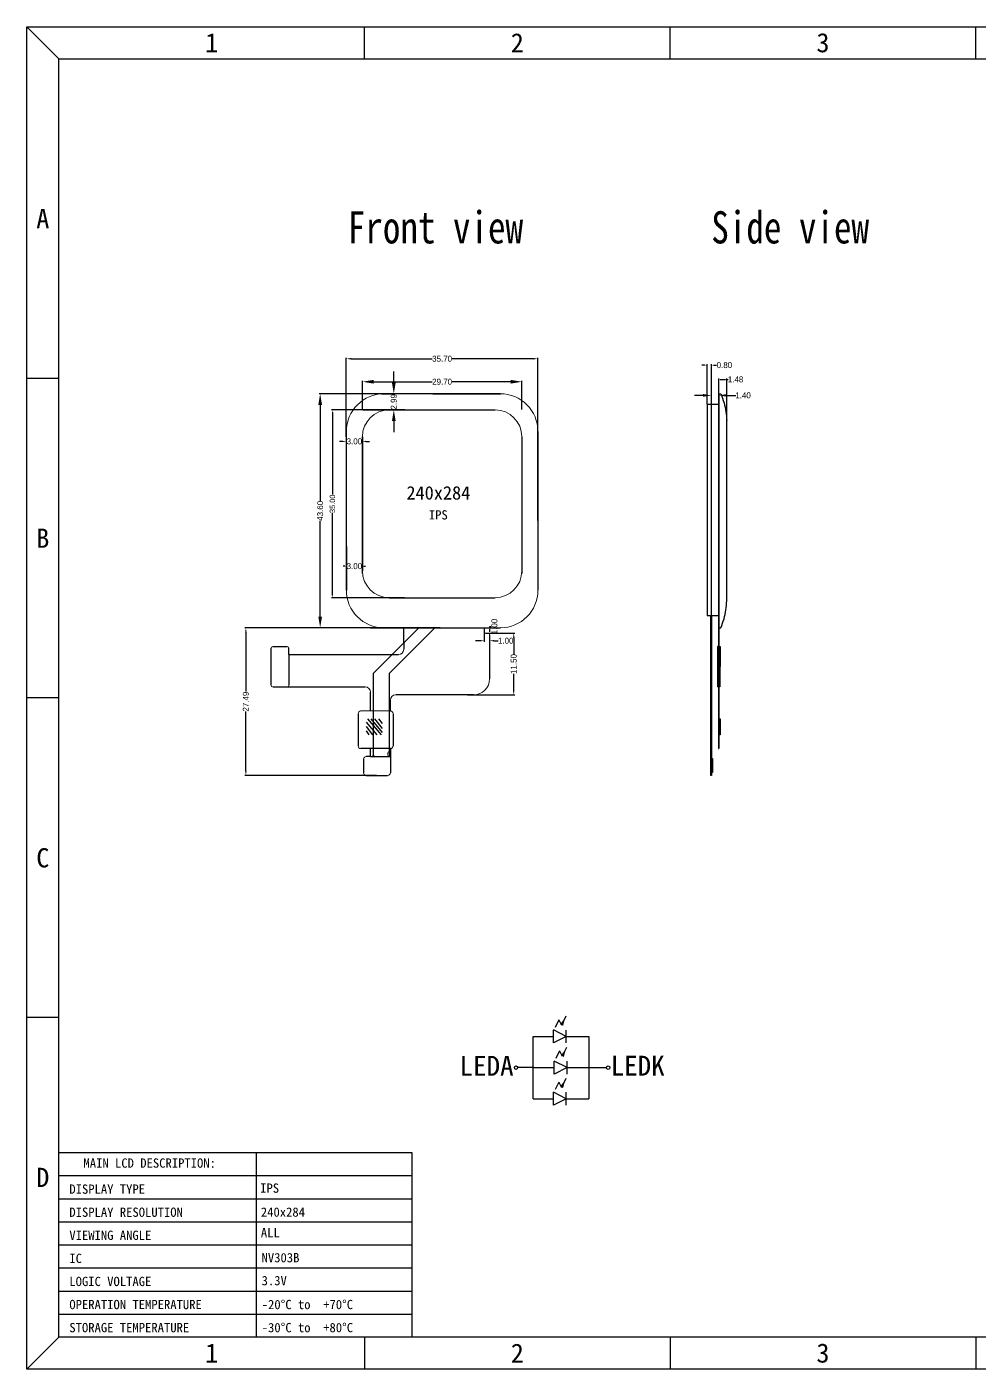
# Model space of a CAD drawing. Header units: millimetres. Extents: x -4039 to -3686, y -270 to -20.
# Drawn here: x -4039.4 to -3861.9, y -270.1 to -20.1 of the extents above; entities that cross this region are included whole.
import ezdxf
from ezdxf.enums import TextEntityAlignment as Align

# ---------------------------------------------------------------- set-up
doc = ezdxf.new("R2010")
doc.units = ezdxf.units.MM
for name, color, linetype in [('dim', 3, 'Continuous'), ('OBJ-FRAME', 4, 'Continuous'), ('文本框', 7, 'Continuous')]:
    doc.layers.add(name, color=color, linetype=linetype)
doc.layers.add('PUB_DIM尺寸', color=3, linetype='Continuous', lineweight=20, true_color=0x00ff00)
doc.styles.add('Arial', font='')
doc.styles.add('hztxt_txtstyle_1.11_0_0', font='', dxfattribs={"height": 1.111006, "bigfont": 'hztxt.shx'})
doc.styles.add('OdaTtfStyle1778831522', font='', dxfattribs={"height": 1.111006, "bigfont": 'hztxt.shx'})
doc.styles.add('OdaTtfStyle1778831532', font='', dxfattribs={"height": 1.111006, "bigfont": 'hztxt.shx'})
doc.styles.add('OdaTtfStyle1778831537', font='', dxfattribs={"height": 1.111006, "bigfont": 'hztxt.shx'})
doc.styles.add('OdaTtfStyle1778837184', font='', dxfattribs={"height": 1.111006, "bigfont": 'hztxt.shx'})
doc.styles.add('OdaTtfStyle1778837894', font='', dxfattribs={"height": 1.111006, "bigfont": 'hztxt.shx'})
doc.styles.add('OdaTtfStyle1778837899', font='', dxfattribs={"height": 1.111006, "bigfont": 'hztxt.shx'})
doc.styles.add('OdaTtfStyle1779067666', font='', dxfattribs={"height": 1.111006, "bigfont": 'hztxt.shx'})
doc.styles.add('OdaTtfStyle1779068094', font='', dxfattribs={"height": 1.111006, "bigfont": 'hztxt.shx'})
doc.styles.add('OdaTtfStyle1779068101', font='', dxfattribs={"height": 1.111006, "bigfont": 'hztxt.shx'})
doc.styles.add('OdaTtfStyle1779068106', font='', dxfattribs={"height": 1.111006, "bigfont": 'hztxt.shx'})
doc.styles.add('OdaTtfStyle1779069318', font='', dxfattribs={"height": 1.111006, "bigfont": 'hztxt.shx'})
doc.styles.add('OdaTtfStyle1779075241', font='', dxfattribs={"height": 1.111006, "bigfont": 'hztxt.shx'})
doc.styles.add('OdaTtfStyle1779095333', font='', dxfattribs={"height": 1, "bigfont": 'hztxt.shx'})
doc.styles.add('仿宋', font='', dxfattribs={"height": 2.5})
doc.styles.add('宋体', font='simsun.ttc')
doc.styles.add('宋体_txtstyle_100.00_0_0100', font='SIMSUN.TTC', dxfattribs={"height": 100})
doc.styles.add('文字-北泰', font='', dxfattribs={"width": 0.8})
doc.styles.get('Arial').set_extended_font_data('SimSun')
doc.styles.get('hztxt_txtstyle_1.11_0_0').set_extended_font_data('hztxt')
doc.styles.get('OdaTtfStyle1778831522').set_extended_font_data('hztxt')
doc.styles.get('OdaTtfStyle1778831532').set_extended_font_data('hztxt')
doc.styles.get('OdaTtfStyle1778831537').set_extended_font_data('hztxt')
doc.styles.get('OdaTtfStyle1778837184').set_extended_font_data('hztxt')
doc.styles.get('OdaTtfStyle1778837894').set_extended_font_data('hztxt')
doc.styles.get('OdaTtfStyle1778837899').set_extended_font_data('hztxt')
doc.styles.get('OdaTtfStyle1779067666').set_extended_font_data('hztxt')
doc.styles.get('OdaTtfStyle1779068094').set_extended_font_data('hztxt')
doc.styles.get('OdaTtfStyle1779068101').set_extended_font_data('hztxt')
doc.styles.get('OdaTtfStyle1779068106').set_extended_font_data('hztxt')
doc.styles.get('OdaTtfStyle1779069318').set_extended_font_data('hztxt')
doc.styles.get('OdaTtfStyle1779075241').set_extended_font_data('hztxt')
doc.styles.get('OdaTtfStyle1779095333').set_extended_font_data('hztxt')
doc.styles.get('仿宋').set_extended_font_data('FangSong_GB2312')
doc.styles.get('文字-北泰').set_extended_font_data('SimSun')
doc.dimstyles.new('standard(1778831522)', dxfattribs={"dimtxt": 0.18, "dimasz": 2.083137, "dimexe": 0.18, "dimexo": 0.0625, "dimgap": 0.09, "dimtad": 0, "dimtih": 1, "dimtoh": 1, "dimdec": 4, "dimzin": 0, "dimdsep": 46, "dimtxsty": 'OdaTtfStyle1778831522', "dimsah": 1, "dimcen": 0.09, "dimadec": 0, "dimazin": 0, "dimtfac": 1, "dimtdec": 4, "dimtofl": 0, "dimtmove": 0, "dimatfit": 3, "dimfxl": 1, "dimtolj": 1, "dimtzin": 0, "dimarcsym": 0})
doc.dimstyles.new('standard(1778831537)', dxfattribs={"dimtxt": 0.18, "dimasz": 0.642944, "dimexe": 0.18, "dimexo": 0.0625, "dimgap": 0.09, "dimtad": 0, "dimtih": 1, "dimtoh": 1, "dimdec": 4, "dimzin": 0, "dimdsep": 46, "dimtxsty": 'OdaTtfStyle1778831537', "dimsah": 1, "dimcen": 0.09, "dimadec": 0, "dimazin": 0, "dimtfac": 1, "dimtdec": 4, "dimtofl": 0, "dimtmove": 0, "dimatfit": 3, "dimfxl": 1, "dimtolj": 1, "dimtzin": 0, "dimarcsym": 0})
doc.dimstyles.new('standard(1778837184)', dxfattribs={"dimtxt": 0.18, "dimasz": 0.243098, "dimexe": 0.18, "dimexo": 0.0625, "dimgap": 0.09, "dimtad": 0, "dimtih": 1, "dimtoh": 1, "dimdec": 4, "dimzin": 0, "dimdsep": 46, "dimtxsty": 'OdaTtfStyle1778837184', "dimsah": 1, "dimcen": 0.09, "dimadec": 0, "dimazin": 0, "dimtfac": 1, "dimtdec": 4, "dimtofl": 0, "dimtmove": 0, "dimatfit": 3, "dimfxl": 1, "dimtolj": 1, "dimtzin": 0, "dimarcsym": 0})
doc.dimstyles.new('standard(1778837894)', dxfattribs={"dimtxt": 0.18, "dimasz": 1.563909, "dimexe": 0.18, "dimexo": 0.0625, "dimgap": 0.09, "dimtad": 0, "dimtih": 1, "dimtoh": 1, "dimdec": 4, "dimzin": 0, "dimdsep": 46, "dimtxsty": 'OdaTtfStyle1778837894', "dimsah": 1, "dimcen": 0.09, "dimadec": 0, "dimazin": 0, "dimtfac": 1, "dimtdec": 4, "dimtofl": 0, "dimtmove": 0, "dimatfit": 3, "dimfxl": 1, "dimtolj": 1, "dimtzin": 0, "dimarcsym": 0})
doc.dimstyles.new('standard(1778837899)', dxfattribs={"dimtxt": 0.18, "dimasz": 0.482688, "dimexe": 0.18, "dimexo": 0.0625, "dimgap": 0.09, "dimtad": 0, "dimtih": 1, "dimtoh": 1, "dimdec": 4, "dimzin": 0, "dimdsep": 46, "dimtxsty": 'OdaTtfStyle1778837899', "dimsah": 1, "dimcen": 0.09, "dimadec": 0, "dimazin": 0, "dimtfac": 1, "dimtdec": 4, "dimtofl": 0, "dimtmove": 0, "dimatfit": 3, "dimfxl": 1, "dimtolj": 1, "dimtzin": 0, "dimarcsym": 0})
doc.dimstyles.new('standard(1779067666)', dxfattribs={"dimtxt": 0.18, "dimasz": 0.926632, "dimexe": 0.18, "dimexo": 0.0625, "dimgap": 0.09, "dimtad": 0, "dimtih": 1, "dimtoh": 1, "dimdec": 4, "dimzin": 0, "dimdsep": 46, "dimtxsty": 'OdaTtfStyle1779067666', "dimsah": 1, "dimcen": 0.09, "dimadec": 0, "dimazin": 0, "dimtfac": 1, "dimtdec": 4, "dimtofl": 0, "dimtmove": 0, "dimatfit": 3, "dimfxl": 1, "dimtolj": 1, "dimtzin": 0, "dimarcsym": 0})
doc.dimstyles.new('standard(1779068094)', dxfattribs={"dimtxt": 0.18, "dimasz": 0.811425, "dimexe": 0.18, "dimexo": 0.0625, "dimgap": 0.09, "dimtad": 0, "dimtih": 1, "dimtoh": 1, "dimdec": 4, "dimzin": 0, "dimdsep": 46, "dimtxsty": 'OdaTtfStyle1779068094', "dimsah": 1, "dimcen": 0.09, "dimadec": 0, "dimazin": 0, "dimtfac": 1, "dimtdec": 4, "dimtofl": 0, "dimtmove": 0, "dimatfit": 3, "dimfxl": 1, "dimtolj": 1, "dimtzin": 0, "dimarcsym": 0})
doc.dimstyles.new('standard(1779068101)', dxfattribs={"dimtxt": 0.18, "dimasz": 0.811425, "dimexe": 0.18, "dimexo": 0.0625, "dimgap": 0.09, "dimtad": 0, "dimtih": 1, "dimtoh": 1, "dimdec": 4, "dimzin": 0, "dimdsep": 46, "dimtxsty": 'OdaTtfStyle1779068101', "dimsah": 1, "dimcen": 0.09, "dimadec": 0, "dimazin": 0, "dimtfac": 1, "dimtdec": 4, "dimtofl": 0, "dimtmove": 0, "dimatfit": 3, "dimfxl": 1, "dimtolj": 1, "dimtzin": 0, "dimarcsym": 0})
doc.dimstyles.new('standard(1779068106)', dxfattribs={"dimtxt": 0.18, "dimasz": 0.25044, "dimexe": 0.18, "dimexo": 0.0625, "dimgap": 0.09, "dimtad": 0, "dimtih": 1, "dimtoh": 1, "dimdec": 4, "dimzin": 0, "dimdsep": 46, "dimtxsty": 'OdaTtfStyle1779068106', "dimsah": 1, "dimcen": 0.09, "dimadec": 0, "dimazin": 0, "dimtfac": 1, "dimtdec": 4, "dimtofl": 0, "dimtmove": 0, "dimatfit": 3, "dimfxl": 1, "dimtolj": 1, "dimtzin": 0, "dimarcsym": 0})
doc.dimstyles.new('standard(1779069318)', dxfattribs={"dimtxt": 0.18, "dimasz": 0.288199, "dimexe": 0.18, "dimexo": 0.0625, "dimgap": 0.09, "dimtad": 0, "dimtih": 1, "dimtoh": 1, "dimdec": 4, "dimzin": 0, "dimdsep": 46, "dimtxsty": 'OdaTtfStyle1779069318', "dimsah": 1, "dimcen": 0.09, "dimadec": 0, "dimazin": 0, "dimtfac": 1, "dimtdec": 4, "dimtofl": 0, "dimtmove": 0, "dimatfit": 3, "dimfxl": 1, "dimtolj": 1, "dimtzin": 0, "dimarcsym": 0})
doc.dimstyles.new('standard(1779075241)', dxfattribs={"dimtxt": 0.18, "dimasz": 0.835157, "dimexe": 0.18, "dimexo": 0.0625, "dimgap": 0.09, "dimtad": 0, "dimtih": 1, "dimtoh": 1, "dimdec": 4, "dimzin": 0, "dimdsep": 46, "dimtxsty": 'OdaTtfStyle1779075241', "dimsah": 1, "dimcen": 0.09, "dimadec": 0, "dimazin": 0, "dimtfac": 1, "dimtdec": 4, "dimtofl": 0, "dimtmove": 0, "dimatfit": 3, "dimfxl": 1, "dimtolj": 1, "dimtzin": 0, "dimarcsym": 0})
doc.dimstyles.new('standard(1779095333)', dxfattribs={"dimtxt": 0.18, "dimasz": 0.503545, "dimexe": 0.18, "dimexo": 0.0625, "dimgap": 0.09, "dimtad": 0, "dimtih": 1, "dimtoh": 1, "dimdec": 4, "dimzin": 0, "dimdsep": 46, "dimtxsty": 'OdaTtfStyle1779095333', "dimsah": 1, "dimcen": 0.09, "dimadec": 0, "dimazin": 0, "dimtfac": 1, "dimtdec": 4, "dimtofl": 0, "dimtmove": 0, "dimatfit": 3, "dimfxl": 1, "dimtolj": 1, "dimtzin": 0, "dimarcsym": 0})

# ---------------------------------------------------------------- blocks, each defined once
blk = doc.blocks.new('*D49')
at = {"layer": 'Defpoints', "color": 0}
for p in [(-3947.12, -86.19), (-3976.82, -91.43), (-3947.12, -91.43)]:
    blk.add_point(p, dxfattribs=at)
at = {"layer": 'PUB_DIM尺寸', "color": 0, "linetype": 'Continuous', "lineweight": -2}
for p, q in [((-3976.82, -91.36), (-3976.82, -86.01)), ((-3974.73, -86.19), (-3963.85, -86.19)), ((-3949.2, -86.19), (-3960.08, -86.19)), ((-3947.12, -91.36), (-3947.12, -86.01))]:
    blk.add_line(p, q, dxfattribs=at)
at = {"layer": 'PUB_DIM尺寸', "color": 0}
for points in [[(-3974.73, -85.85), (-3974.73, -86.54), (-3976.82, -86.19)], [(-3949.2, -86.54), (-3949.2, -85.85), (-3947.12, -86.19)]]:
    blk.add_solid(points, dxfattribs=at)
at = {"layer": 'PUB_DIM尺寸', "color": 0, "insert": (-3961.97, -86.19), "char_height": 1.111, "attachment_point": 5, "style": 'OdaTtfStyle1778831522'}
blk.add_mtext('\\A1;29.70', dxfattribs=at)
blk = doc.blocks.new('*D52')
at = {"layer": 'Defpoints', "color": 0}
for p in [(-3979.82, -96.44), (-3976.82, -96.44), (-3976.82, -97.3)]:
    blk.add_point(p, dxfattribs=at)
at = {"layer": 'PUB_DIM尺寸', "color": 0, "linetype": 'Continuous', "lineweight": -2}
for p, q in [((-3980.46, -97.3), (-3981.1, -97.3)), ((-3979.82, -96.51), (-3979.82, -97.48)), ((-3976.82, -96.51), (-3976.82, -97.48)), ((-3976.17, -97.3), (-3975.53, -97.3))]:
    blk.add_line(p, q, dxfattribs=at)
at = {"layer": 'PUB_DIM尺寸', "color": 0}
for points in [[(-3980.46, -97.41), (-3980.46, -97.19), (-3979.82, -97.3)], [(-3976.17, -97.19), (-3976.17, -97.41), (-3976.82, -97.3)]]:
    blk.add_solid(points, dxfattribs=at)
at = {"layer": 'PUB_DIM尺寸', "color": 0, "insert": (-3978.32, -97.3), "char_height": 1.111, "attachment_point": 5, "style": 'OdaTtfStyle1778831537'}
blk.add_mtext('\\A1;3.00', dxfattribs=at)
blk = doc.blocks.new('*D53')
at = {"layer": 'Defpoints', "color": 0}
for p in [(-3908.91, -85.76), (-3910.39, -89.43), (-3908.91, -99.42)]:
    blk.add_point(p, dxfattribs=at)
at = {"layer": 'PUB_DIM尺寸', "color": 0, "linetype": 'Continuous', "lineweight": -2}
for p, q in [((-3910.39, -89.37), (-3910.39, -85.58)), ((-3910.14, -85.76), (-3909.15, -85.76)), ((-3908.91, -99.35), (-3908.91, -85.58)), ((-3908.91, -85.76), (-3908.66, -85.76))]:
    blk.add_line(p, q, dxfattribs=at)
at = {"layer": 'PUB_DIM尺寸', "color": 0}
for points in [[(-3910.14, -85.72), (-3910.14, -85.8), (-3910.39, -85.76)], [(-3909.15, -85.8), (-3909.15, -85.72), (-3908.91, -85.76)]]:
    blk.add_solid(points, dxfattribs=at)
at = {"layer": 'PUB_DIM尺寸', "color": 0, "insert": (-3907.29, -85.76), "char_height": 1.111, "attachment_point": 5, "style": 'OdaTtfStyle1778837184'}
blk.add_mtext('\\A1;1.48', dxfattribs=at)
blk = doc.blocks.new('*D61')
at = {"layer": 'Defpoints', "color": 0}
for p in [(-3910.39, -88.73), (-3911.79, -90.43), (-3910.39, -90.43)]:
    blk.add_point(p, dxfattribs=at)
at = {"layer": 'PUB_DIM尺寸', "color": 0, "linetype": 'Continuous', "lineweight": -2}
for p, q in [((-3913.35, -88.73), (-3914.92, -88.73)), ((-3911.79, -90.36), (-3911.79, -88.55)), ((-3910.39, -90.36), (-3910.39, -88.55)), ((-3908.82, -88.73), (-3907.26, -88.73))]:
    blk.add_line(p, q, dxfattribs=at)
at = {"layer": 'PUB_DIM尺寸', "color": 0}
for points in [[(-3913.35, -88.99), (-3913.35, -88.47), (-3911.79, -88.73)], [(-3908.82, -88.47), (-3908.82, -88.99), (-3910.39, -88.73)]]:
    blk.add_solid(points, dxfattribs=at)
at = {"layer": 'PUB_DIM尺寸', "color": 0, "insert": (-3905.89, -88.73), "char_height": 1.111, "attachment_point": 5, "style": 'OdaTtfStyle1778837894'}
blk.add_mtext('\\A1;1.40', dxfattribs=at)
blk = doc.blocks.new('*D62')
at = {"layer": 'Defpoints', "color": 0}
for p in [(-3911.79, -83.1), (-3912.59, -90.43), (-3911.79, -90.43)]:
    blk.add_point(p, dxfattribs=at)
at = {"layer": 'PUB_DIM尺寸', "color": 0, "linetype": 'Continuous', "lineweight": -2}
for p, q in [((-3913.07, -83.1), (-3913.55, -83.1)), ((-3912.59, -90.36), (-3912.59, -82.92)), ((-3911.79, -90.36), (-3911.79, -82.92)), ((-3911.31, -83.1), (-3910.82, -83.1))]:
    blk.add_line(p, q, dxfattribs=at)
at = {"layer": 'PUB_DIM尺寸', "color": 0}
for points in [[(-3913.07, -83.18), (-3913.07, -83.02), (-3912.59, -83.1)], [(-3911.31, -83.02), (-3911.31, -83.18), (-3911.79, -83.1)]]:
    blk.add_solid(points, dxfattribs=at)
at = {"layer": 'PUB_DIM尺寸', "color": 0, "insert": (-3909.37, -83.1), "char_height": 1.111, "attachment_point": 5, "style": 'OdaTtfStyle1778837899'}
blk.add_mtext('\\A1;0.80', dxfattribs=at)
blk = doc.blocks.new('*D63')
at = {"layer": 'Defpoints', "color": 0}
for p in [(-3944.12, -81.91), (-3979.82, -96.51), (-3944.12, -96.51)]:
    blk.add_point(p, dxfattribs=at)
at = {"layer": 'PUB_DIM尺寸', "color": 0, "linetype": 'Continuous', "lineweight": -2}
for p, q in [((-3979.82, -96.44), (-3979.82, -81.73)), ((-3978.89, -81.91), (-3963.85, -81.91)), ((-3945.04, -81.91), (-3960.08, -81.91)), ((-3944.12, -96.44), (-3944.12, -81.73))]:
    blk.add_line(p, q, dxfattribs=at)
at = {"layer": 'PUB_DIM尺寸', "color": 0}
for points in [[(-3978.89, -81.76), (-3978.89, -82.06), (-3979.82, -81.91)], [(-3945.04, -82.06), (-3945.04, -81.76), (-3944.12, -81.91)]]:
    blk.add_solid(points, dxfattribs=at)
at = {"layer": 'PUB_DIM尺寸', "color": 0, "insert": (-3961.97, -81.91), "char_height": 1.111, "attachment_point": 5, "style": 'OdaTtfStyle1779067666'}
blk.add_mtext('\\A1;35.70', dxfattribs=at)
blk = doc.blocks.new('*D77')
at = {"layer": 'Defpoints', "color": 0}
for p in [(-3953.42, -133.03), (-3948.63, -133.03), (-3957.28, -144.53)]:
    blk.add_point(p, dxfattribs=at)
at = {"layer": 'PUB_DIM尺寸', "color": 0, "linetype": 'Continuous', "lineweight": -2}
for p, q in [((-3953.36, -133.03), (-3948.45, -133.03)), ((-3948.63, -133.84), (-3948.63, -136.98)), ((-3948.63, -143.72), (-3948.63, -140.58)), ((-3957.22, -144.53), (-3948.45, -144.53))]:
    blk.add_line(p, q, dxfattribs=at)
at = {"layer": 'PUB_DIM尺寸', "color": 0}
for points in [[(-3948.49, -133.84), (-3948.76, -133.84), (-3948.63, -133.03)], [(-3948.76, -143.72), (-3948.49, -143.72), (-3948.63, -144.53)]]:
    blk.add_solid(points, dxfattribs=at)
at = {"layer": 'PUB_DIM尺寸', "color": 0, "insert": (-3948.63, -138.78), "char_height": 1.111, "attachment_point": 5, "rotation": 90, "style": 'OdaTtfStyle1779068094'}
blk.add_mtext('\\A1;11.50', dxfattribs=at)
blk = doc.blocks.new('*D78')
at = {"layer": 'Defpoints', "color": 0}
for p in [(-3954.12, -132.43), (-3953.12, -134.27), (-3953.12, -134.44)]:
    blk.add_point(p, dxfattribs=at)
at = {"layer": 'PUB_DIM尺寸', "color": 0, "linetype": 'Continuous', "lineweight": -2}
for p, q in [((-3954.12, -132.49), (-3954.12, -134.62)), ((-3954.93, -134.44), (-3955.74, -134.44)), ((-3953.12, -134.33), (-3953.12, -134.62)), ((-3952.31, -134.44), (-3951.5, -134.44))]:
    blk.add_line(p, q, dxfattribs=at)
at = {"layer": 'PUB_DIM尺寸', "color": 0}
for points in [[(-3954.93, -134.57), (-3954.93, -134.3), (-3954.12, -134.44)], [(-3952.31, -134.3), (-3952.31, -134.57), (-3953.12, -134.44)]]:
    blk.add_solid(points, dxfattribs=at)
at = {"layer": 'PUB_DIM尺寸', "color": 0, "insert": (-3950.12, -134.44), "char_height": 1.111, "attachment_point": 5, "style": 'OdaTtfStyle1779068101'}
blk.add_mtext('\\A1;1.00', dxfattribs=at)
blk = doc.blocks.new('*D79')
at = {"layer": 'Defpoints', "color": 0}
for p in [(-3953.67, -132.03), (-3953.11, -132.03), (-3953.67, -133.03)]:
    blk.add_point(p, dxfattribs=at)
at = {"layer": 'PUB_DIM尺寸', "color": 0, "linetype": 'Continuous', "lineweight": -2}
for p, q in [((-3953.61, -132.03), (-3952.93, -132.03)), ((-3953.11, -131.78), (-3952.86, -131.78)), ((-3953.11, -132.03), (-3953.11, -131.78)), ((-3953.11, -132.78), (-3953.11, -132.28)), ((-3953.61, -133.03), (-3952.93, -133.03))]:
    blk.add_line(p, q, dxfattribs=at)
at = {"layer": 'PUB_DIM尺寸', "color": 0}
for points in [[(-3953.07, -132.28), (-3953.15, -132.28), (-3953.11, -132.03)], [(-3953.15, -132.78), (-3953.07, -132.78), (-3953.11, -133.03)]]:
    blk.add_solid(points, dxfattribs=at)
at = {"layer": 'PUB_DIM尺寸', "color": 0, "insert": (-3952.22, -131.78), "char_height": 1.111, "attachment_point": 5, "rotation": 90, "style": 'OdaTtfStyle1779068106'}
blk.add_mtext('\\A1;1.00', dxfattribs=at)
blk = doc.blocks.new('*D104')
at = {"layer": 'Defpoints', "color": 0}
for p in [(-3979.82, -119.08), (-3976.82, -119.08), (-3976.82, -120.55)]:
    blk.add_point(p, dxfattribs=at)
at = {"layer": 'PUB_DIM尺寸', "color": 0, "linetype": 'Continuous', "lineweight": -2}
for p, q in [((-3979.82, -119.14), (-3979.82, -120.73)), ((-3976.82, -119.14), (-3976.82, -120.73)), ((-3980.1, -120.55), (-3980.39, -120.55)), ((-3976.53, -120.55), (-3976.24, -120.55))]:
    blk.add_line(p, q, dxfattribs=at)
at = {"layer": 'PUB_DIM尺寸', "color": 0}
for points in [[(-3980.1, -120.6), (-3980.1, -120.5), (-3979.82, -120.55)], [(-3976.53, -120.5), (-3976.53, -120.6), (-3976.82, -120.55)]]:
    blk.add_solid(points, dxfattribs=at)
at = {"layer": 'PUB_DIM尺寸', "color": 0, "insert": (-3978.32, -120.55), "char_height": 1.111, "attachment_point": 5, "style": 'OdaTtfStyle1779069318'}
blk.add_mtext('\\A1;3.00', dxfattribs=at)
blk = doc.blocks.new('*D108')
at = {"layer": 'Defpoints', "color": 0}
for p in [(-3998.54, -132.03), (-3969.89, -132.03), (-3974.12, -159.53)]:
    blk.add_point(p, dxfattribs=at)
at = {"layer": 'PUB_DIM尺寸', "color": 0, "linetype": 'Continuous', "lineweight": -2}
for p, q in [((-3969.95, -132.03), (-3998.72, -132.03)), ((-3998.54, -132.87), (-3998.54, -143.92)), ((-3998.54, -158.69), (-3998.54, -147.64)), ((-3974.18, -159.53), (-3998.72, -159.53))]:
    blk.add_line(p, q, dxfattribs=at)
at = {"layer": 'PUB_DIM尺寸', "color": 0}
for points in [[(-3998.4, -132.87), (-3998.68, -132.87), (-3998.54, -132.03)], [(-3998.68, -158.69), (-3998.4, -158.69), (-3998.54, -159.53)]]:
    blk.add_solid(points, dxfattribs=at)
at = {"layer": 'PUB_DIM尺寸', "color": 0, "insert": (-3998.54, -145.78), "char_height": 1.111, "attachment_point": 5, "rotation": 90, "style": 'OdaTtfStyle1779075241'}
blk.add_mtext('\\A1;27.49', dxfattribs=at)
blk = doc.blocks.new('*D111')
at = {"layer": 'Defpoints', "color": 0}
for p in [(-3968.91, -91.43), (-3982.41, -126.43), (-3968.91, -126.43)]:
    blk.add_point(p, dxfattribs=at)
at = {"layer": 'PUB_DIM尺寸', "color": 0, "linetype": 'Continuous', "lineweight": -2}
for p, q in [((-3968.97, -91.43), (-3982.59, -91.43)), ((-3982.41, -91.93), (-3982.41, -107.22)), ((-3982.41, -125.92), (-3982.41, -110.63)), ((-3968.97, -126.43), (-3982.59, -126.43))]:
    blk.add_line(p, q, dxfattribs=at)
at = {"layer": 'PUB_DIM尺寸', "color": 0}
for points in [[(-3982.32, -91.93), (-3982.49, -91.93), (-3982.41, -91.43)], [(-3982.49, -125.92), (-3982.32, -125.92), (-3982.41, -126.43)]]:
    blk.add_solid(points, dxfattribs=at)
at = {"layer": 'PUB_DIM尺寸', "color": 0, "insert": (-3982.41, -108.93), "char_height": 1, "attachment_point": 5, "rotation": 90, "style": 'OdaTtfStyle1779095333'}
blk.add_mtext('\\A1;35.00', dxfattribs=at)

msp = doc.modelspace()

# ---------------------------------------------------------------- linework, layer by layer
at = {"color": 3, "linetype": 'Continuous', "true_color": 0x00ff00}
for p, q in [((-3970.9752087, -86.3500698), (-3970.9752087, -84.2669327)), ((-3969.4809281, -88.4332068), (-3984.8747665, -88.4332068)), ((-3973.2444506, -88.4332068), (-3970.7952087, -88.4332068)), ((-3984.6947665, -90.5163439), (-3984.6947665, -108.3481038)), ((-3976.7531021, -91.4267987), (-3970.7952087, -91.4267987)), ((-3970.9752087, -93.5099358), (-3970.9752087, -95.5930729)), ((-3984.6947665, -129.9492691), (-3984.6947665, -112.1175092)), ((-3972.39732, -132.0324061), (-3984.8747665, -132.0324061))]:
    msp.add_line(p, q, dxfattribs=at)
for p, q in [((-3966.6448818, -88.4332068), (-3979.8153819, -88.4332068)), ((-3951.1178108, -88.4332068), (-3972.8153819, -88.4332068)), ((-3963.6939198, -88.4332068), (-3951.1178108, -88.4332068)), ((-3910.3872159, -88.4332068), (-3910.3872159, -132.0324061)), ((-3910.3872159, -88.4332068), (-3910.0253064, -88.4332068)), ((-3910.3872159, -88.4332068), (-3910.3872159, -90.4250509)), ((-3968.9107859, -91.4267987), (-3976.8156021, -91.4267987)), ((-3908.9057101, -127.0492818), (-3908.9057101, -93.3752941)), ((-3979.8153819, -125.0300534), (-3979.8153819, -95.4332068)), ((-3944.1178108, -95.4333653), (-3944.1181867, -125.0324061)), ((-3944.1181867, -112.0379515), (-3944.1178108, -95.4333653)), ((-3944.1181867, -110.233152), (-3944.1181867, -125.0324061)), ((-3979.8153819, -116.8649658), (-3979.8153819, -125.0300534)), ((-3910.3872159, -129.7232296), (-3910.4853527, -129.7232296)), ((-3975.3153819, -132.0324061), (-3951.1181867, -132.0324061)), ((-3962.3145916, -132.0324061), (-3972.8169501, -132.0300532)), ((-3966.3156411, -132.0324061), (-3963.3156487, -132.0324061)), ((-3959.7524441, -132.0324061), (-3951.1181867, -132.0324061)), ((-3910.3872159, -132.0324061), (-3910.0313162, -132.0324061)), ((-3993.8231943, -142.7274102), (-3993.8231943, -135.8275162)), ((-3993.5231943, -135.5275162), (-3990.8246379, -135.5275162)), ((-3990.5246379, -137.0268744), (-3990.5246379, -135.8275162)), ((-3990.5246379, -137.0268744), (-3990.5246379, -142.7274102)), ((-3993.5231943, -143.0274102), (-3990.8246379, -143.0274102)), ((-3976.1406522, -149.6239771), (-3974.1266666, -151.995535)), ((-3975.8578137, -148.995535), (-3973.3476504, -151.995535)), ((-3975.2663385, -148.995535), (-3973.1406522, -151.5498782)), ((-3974.5450272, -148.995535), (-3973.1406522, -150.7852883)), ((-3973.8020765, -148.995535), (-3973.1406522, -149.8547967)), ((-3976.1406522, -150.4318457), (-3974.9561746, -151.995535)), ((-3976.1406522, -151.2325013), (-3975.6125679, -151.995535)), ((-3945.0271263, -213.9563325), (-3945.0271263, -208.1607993)), ((-3938.8247448, -208.1601763), (-3934.9188695, -208.1601763)), ((-3934.9188695, -208.1601763), (-3934.6073566, -208.1601763)), ((-3934.6073566, -208.1601763), (-3934.6073566, -213.9586317)), ((-3945.0271263, -219.7577101), (-3945.0271263, -213.9621769)), ((-3938.6912681, -213.9615539), (-3934.6073566, -213.9586317)), ((-3934.6073566, -213.9586317), (-3934.6073566, -219.7570871)), ((-3938.8247448, -219.7570871), (-3934.9188695, -219.7570871)), ((-3934.9188695, -219.7570871), (-3934.6073566, -219.7570871))]:
    msp.add_line(p, q)
at = {"color": 12, "true_color": 0xc00000}
for p, q in [((-3971.8156021, -91.4267987), (-3952.1156021, -91.4267987)), ((-3971.8156021, -91.4267987), (-3952.1156021, -91.4267987)), ((-3976.8156021, -121.9267987), (-3976.8156021, -96.4267987)), ((-3976.8156021, -96.4267987), (-3976.8156021, -121.4267987)), ((-3947.1156021, -96.4267987), (-3947.1156021, -121.9267987)), ((-3947.1156021, -96.4267987), (-3947.1156021, -121.4267987)), ((-3971.8156021, -126.4267987), (-3952.1156021, -126.4267987))]:
    msp.add_line(p, q, dxfattribs=at)
at = {"color": 114, "true_color": 0x00b050}
for p, q in [((-3910.3872159, -90.4250509), (-3912.5872024, -90.4250509)), ((-3912.5872024, -90.4250509), (-3912.5872024, -129.7232296)), ((-3911.7885725, -129.7232296), (-3911.7885725, -90.4250509)), ((-3910.3872159, -90.4250509), (-3910.4867951, -90.4250509)), ((-3910.4867951, -90.4250509), (-3910.4853527, -129.7232296)), ((-3912.5872024, -129.7232296), (-3910.3872159, -129.7232296)), ((-3912.5872024, -129.7232296), (-3911.7885725, -129.7232296))]:
    msp.add_line(p, q, dxfattribs=at)
at = {"color": 2, "true_color": 0xffff00}
for p, q in [((-3911.8885246, -159.526857), (-3911.8885246, -129.7232296)), ((-3911.7885725, -129.7232296), (-3911.7885725, -159.526857)), ((-3969.124676, -134.8459892), (-3969.124676, -132.0324061)), ((-3954.1173695, -132.0324061), (-3954.1173695, -132.8323301)), ((-3969.124676, -134.8459892), (-3969.124676, -136.0268744)), ((-3953.9173695, -133.0323301), (-3953.4187212, -133.0323301)), ((-3953.1187212, -133.3323301), (-3953.1187212, -141.5274601)), ((-3990.5246379, -137.0268744), (-3971.3020357, -137.0268744)), ((-3971.3020357, -137.0268744), (-3970.124676, -137.0268744)), ((-3991.3238171, -143.0274102), (-3976.3234483, -143.0274102)), ((-3975.3234483, -147.5269966), (-3975.3234483, -144.0274102)), ((-3956.1187212, -144.5274601), (-3970.618621, -144.5274601)), ((-3971.61871, -147.5273438), (-3977.1186964, -147.5268284)), ((-3971.618621, -147.5273907), (-3971.618621, -145.5274601)), ((-3977.6187433, -148.0268284), (-3977.6187433, -154.0265171)), ((-3971.1187568, -148.0273438), (-3971.1187568, -154.0265171)), ((-3971.6187568, -154.5265171), (-3977.1187433, -154.5265171)), ((-3975.3234483, -156.0270033), (-3975.3234483, -154.5265171)), ((-3971.618621, -154.5265171), (-3971.618621, -159.026857)), ((-3976.6185492, -156.5270033), (-3976.6185492, -159.026857)), ((-3975.3234483, -156.0270033), (-3976.1185492, -156.0270033)), ((-3911.7885725, -156.3958869), (-3911.5887468, -156.3958869)), ((-3911.5887468, -156.3958869), (-3911.5887468, -159.0053441)), ((-3976.1185492, -159.526857), (-3972.118621, -159.526857)), ((-3911.7885725, -159.526857), (-3911.8885246, -159.526857)), ((-3911.5887468, -159.0053441), (-3911.7885725, -159.0053441))]:
    msp.add_line(p, q, dxfattribs=at)
at = {"color": 140, "true_color": 0x00b0f0}
for p, q in [((-3910.4853527, -129.7232296), (-3910.4853527, -154.5265171)), ((-3910.3872159, -129.7232296), (-3910.3872159, -154.5265171)), ((-3966.3156411, -132.0324061), (-3974.8013179, -140.5318224)), ((-3966.3156411, -132.0324061), (-3974.8013179, -140.5318224)), ((-3963.3156487, -132.0324061), (-3971.8602899, -140.5321631)), ((-3910.6473175, -135.5275162), (-3910.6473175, -143.0274102)), ((-3910.4853527, -135.5275162), (-3910.6473175, -135.5275162)), ((-3910.3872159, -135.5275162), (-3910.1877431, -135.5275162)), ((-3910.3473579, -135.5275162), (-3910.3872159, -135.5275162)), ((-3910.1877431, -135.5275162), (-3910.2260671, -143.0274102)), ((-3974.8013179, -140.5318224), (-3974.8019734, -147.5270455)), ((-3971.8602899, -140.5321631), (-3971.8609454, -147.5273211)), ((-3910.4853527, -143.0274102), (-3910.6473175, -143.0274102)), ((-3910.2260671, -143.0274102), (-3910.3872159, -143.0274102)), ((-3910.3066415, -143.0274102), (-3910.3872159, -143.0274102)), ((-3974.8019734, -147.5270455), (-3974.8019734, -156.0275211)), ((-3971.8609454, -147.5273211), (-3971.8609454, -156.0304417)), ((-3910.3872159, -148.995535), (-3910.1872181, -148.995535)), ((-3910.1872181, -148.995535), (-3910.1872181, -151.995535)), ((-3910.1872181, -151.995535), (-3910.3872159, -151.995535)), ((-3910.4853527, -154.5265171), (-3910.3872159, -154.5265171))]:
    msp.add_line(p, q, dxfattribs=at)
at = {"color": 7}
msp.add_line((-3975.3234483, -156.0270033), (-3971.618621, -156.0306824), dxfattribs=at)
at = {"lineweight": 0}
for centre, radius, start, end in [((-3972.8153819, -95.4332068), 7, 90, 180), ((-3951.1178108, -95.4332068), 7, 359.998702822, 90), ((-3972.8153819, -125.0300534), 7, 180, 269.987163708), ((-3951.1181867, -125.0324061), 7, 270, 0), ((-3993.5231943, -135.8275162), 0.3, 90, 180), ((-3990.8246379, -135.8275162), 0.3, 0, 90), ((-3993.5231943, -142.7274102), 0.3, 180, 270), ((-3990.8246379, -142.7274102), 0.3, 270, 0), ((-3971.6187568, -148.0273438), 0.5, 0, 89.99463101)]:
    msp.add_arc(centre, radius, start, end, dxfattribs=at)
at = {"color": 12, "lineweight": 0, "true_color": 0xc00000}
for centre, start, end in [((-3971.8156021, -96.4267987), 90, 180), ((-3952.1156021, -96.4267987), 0, 90), ((-3971.8156021, -121.4267987), 180, 270), ((-3952.1156021, -121.4267987), 270, 0)]:
    msp.add_arc(centre, 5, start, end, dxfattribs=at)
at = {"color": 2, "lineweight": 0, "true_color": 0xffff00}
for centre, radius, start, end in [((-3953.9173695, -132.8323301), 0.2, 180, 270), ((-3953.4187212, -133.3323301), 0.3, 0, 90), ((-3970.124676, -136.0268744), 1, 270, 0), ((-3956.1187212, -141.5274601), 3, 270, 0), ((-3976.3234483, -144.0274102), 1, 0, 90), ((-3970.618621, -145.5274601), 1, 90, 180), ((-3977.1187433, -148.0268284), 0.5, 89.99463101, 180), ((-3977.1187433, -154.0265171), 0.5, 180, 270), ((-3971.6187568, -154.0265171), 0.5, 270, 0), ((-3976.1185492, -156.5270033), 0.5, 90, 180), ((-3976.1185492, -159.026857), 0.5, 180, 270), ((-3972.118621, -159.026857), 0.5, 270, 0)]:
    msp.add_arc(centre, radius, start, end, dxfattribs=at)
for points in [[(-3910.0225207, -88.4332068), (-3909.4413189, -90.1248142), (-3908.9057101, -93.4410834)], [(-3910.0225207, -132.0324061), (-3909.4413189, -130.3407988), (-3908.9057101, -127.0245296)]]:
    msp.add_spline(points, degree=3)
at = {"color": 3, "true_color": 0x00ff00}
for points in [[(-3971.3223982, -86.3500698), (-3970.6280192, -86.3500698), (-3970.9752087, -88.4332068)], [(-3984.347577, -90.5163439), (-3985.041956, -90.5163439), (-3984.6947665, -88.4332068)], [(-3970.6280192, -93.5099358), (-3971.3223982, -93.5099358), (-3970.9752087, -91.4267987)], [(-3985.041956, -129.9492691), (-3984.347577, -129.9492691), (-3984.6947665, -132.0324061)]]:
    msp.add_solid(points, dxfattribs=at)
at = {"layer": 'dim', "color": 0, "elevation": -0.1612333}
msp.add_lwpolyline([(-4033.3998444, -264.1799238), (-4033.3998444, -229.7834796), (-3967.5939117, -229.7834796), (-3967.5939117, -264.1799238)], close=True, dxfattribs=at)
for points in [[(-3996.6386446, -229.7834796), (-3996.6386446, -264.1799238)], [(-4033.3998444, -234.0830351), (-3967.5939117, -234.0830351)], [(-4033.3998444, -238.3825906), (-3967.5939117, -238.3825906)], [(-4033.3998444, -242.6821461), (-3967.5939117, -242.6821461)], [(-4033.3998444, -246.9817017), (-3967.5939117, -246.9817017)], [(-4033.3998444, -251.2812572), (-3967.5939117, -251.2812572)], [(-4033.3998444, -255.5808127), (-3967.5939117, -255.5808127)], [(-4033.3998444, -259.8803683), (-3967.5939117, -259.8803683)]]:
    msp.add_lwpolyline(points, dxfattribs=at)
at = {"layer": 'OBJ-FRAME'}
for p, q in [((-3938.8989791, -204.4025944), (-3939.7204444, -206.0455249)), ((-3938.8247448, -208.1601763), (-3941.2388888, -206.9531043)), ((-3941.2388171, -209.3678592), (-3941.2388171, -206.9537394)), ((-3940.2153111, -205.0558967), (-3940.9208224, -206.4669194)), ((-3940.2153204, -205.0557921), (-3939.7204838, -206.0454653)), ((-3938.8246972, -209.3678592), (-3938.8246972, -206.9537394)), ((-3945.0271263, -208.1607993), (-3941.2388171, -208.1607993)), ((-3938.8246496, -208.1601911), (-3941.2388532, -209.3672932)), ((-3940.0818343, -210.8572743), (-3940.7873457, -212.2682969)), ((-3940.0818436, -210.8571697), (-3939.5870071, -211.8468428)), ((-3938.7655024, -210.2039719), (-3939.5869677, -211.8469025)), ((-3944.8936496, -213.9621769), (-3947.8620252, -213.9621769)), ((-3944.8936496, -213.9621769), (-3941.1053403, -213.9621769)), ((-3938.6912681, -213.9615539), (-3941.105412, -212.7544819)), ((-3938.6911728, -213.9615687), (-3941.1053765, -215.1686708)), ((-3941.1053403, -215.1692368), (-3941.1053403, -212.7551169)), ((-3938.6912204, -215.1692368), (-3938.6912204, -212.7551169)), ((-3934.6073566, -213.9586317), (-3931.3475935, -213.9586317)), ((-3940.2153111, -216.6528075), (-3940.9208224, -218.0638301)), ((-3940.2153204, -216.6527029), (-3939.7204838, -217.642376)), ((-3938.8989791, -215.9995051), (-3939.7204444, -217.6424357)), ((-3945.0271263, -219.7577101), (-3941.2388171, -219.7577101)), ((-3938.8247448, -219.7570871), (-3941.2388888, -218.5500151)), ((-3938.8246496, -219.7571019), (-3941.2388532, -220.964204)), ((-3941.2388171, -220.96477), (-3941.2388171, -218.5506501)), ((-3938.8246972, -220.96477), (-3938.8246972, -218.5506501))]:
    msp.add_line(p, q, dxfattribs=at)
for centre in [(-3948.1839143, -213.9621769), (-3931.0257044, -213.9586317)]:
    msp.add_circle(centre, 0.3218891, dxfattribs=at)
for points in [[(-3939.4256417, -206.1701907), (-3939.0233471, -204.6513298), (-3939.9970588, -205.8844819)], [(-3939.2921649, -211.9715683), (-3938.8898703, -210.4527073), (-3939.8635821, -211.6858594)], [(-3939.4256417, -217.7671015), (-3939.0233471, -216.2482405), (-3939.9970588, -217.4813926)]]:
    msp.add_solid(points, dxfattribs=at)
at = {"layer": '文本框', "color": 7}
for p, q in [((-4033.3998444, -26.0307333, -0.1612333), (-4039.3535742, -20.0770035, -0.1612333)), ((-4033.3998444, -264.1799238, -0.1612333), (-4039.3535742, -270.1336536, -0.1612333)), ((-3862.5278002, -264.1799238, -0.1612333), (-3862.5278002, -270.1336536, -0.1612333))]:
    msp.add_line(p, q, dxfattribs=at)
at = {"layer": '文本框', "color": 7, "elevation": -0.1612333}
for points in [[(-3685.7020262, -20.0770035), (-3685.7020262, -270.1336536), (-4039.3535742, -270.1336536), (-4039.3535742, -20.0770035)], [(-3691.655756, -264.1799238), (-4033.3998444, -264.1799238), (-4033.3998444, -26.0307333), (-3691.655756, -26.0307333)]]:
    msp.add_lwpolyline(points, close=True, dxfattribs=at)
for points in [[(-3976.4424963, -26.0307333), (-3976.4424963, -20.0770035)], [(-3919.4851483, -26.0307333), (-3919.4851483, -20.0770035)], [(-3862.5278002, -26.0307333), (-3862.5278002, -20.0770035)], [(-4033.3998444, -85.5680309), (-4039.3535742, -85.5680309)], [(-4033.3998444, -145.1053285), (-4039.3535742, -145.1053285)], [(-4033.3998444, -204.6426262), (-4039.3535742, -204.6426262)], [(-3976.4424963, -264.1799238), (-3976.4424963, -270.1336536)], [(-3919.4851483, -264.1799238), (-3919.4851483, -270.1336536)]]:
    msp.add_lwpolyline(points, dxfattribs=at)

# ---------------------------------------------------------------- texts
at = {"color": 3, "true_color": 0x00ff00, "char_height": 1.11100643, "attachment_point": 5, "rotation": 90}
for s, insert, style in [('\\A1;2.99', (-3970.9752087, -89.9300028), 'OdaTtfStyle1778831532'), ('\\A1;43.60', (-3984.6947665, -110.2328065), 'hztxt_txtstyle_1.11_0_0')]:
    msp.add_mtext(s, dxfattribs=dict(at, insert=insert, style=style))
at = {"color": 7, "char_height": 1, "attachment_point": 1, "rotation": 359.763390797, "style": '宋体_txtstyle_100.00_0_0100'}
for s, insert in [('1', (-3975.1357657, -154.8590695)), ('6^M^J', (-3972.2680808, -155.0090942))]:
    msp.add_mtext(s, dxfattribs=dict(at, insert=insert))
at = {"layer": 'dim', "color": 7, "style": '宋体'}
for s, height, p in [('240x284', 2.5, (-3968.622109, -108.1386093)), ('IPS', 1.728, (-3964.4468931, -111.8499123)), ('IPS', 1.728, (-3995.8727479, -237.2728428)), ('240x284', 1.728, (-3995.7470432, -241.7374971)), ('NV303B', 1.728, (-3995.614436, -250.2284316)), ('3.3V', 1.728, (-3995.606891, -254.497585))]:
    msp.add_text(s, height=height, dxfattribs=at).set_placement(p)
at = {"layer": 'dim', "color": 0, "style": '宋体'}
for s, p in [('MAIN LCD DESCRIPTION:', (-4028.7995201, -232.6042502, -0.1612333)), ('DISPLAY TYPE', (-4031.4339606, -237.4595745, -0.1612333)), ('DISPLAY RESOLUTION', (-4031.4339606, -241.75913, -0.1612333)), ('VIEWING ANGLE', (-4031.4339606, -246.0586856, -0.1612333)), ('ALL', (-3995.747154, -245.5553121, -0.1612333)), ('IC', (-4031.4339606, -250.3582411, -0.1612333)), ('LOGIC VOLTAGE', (-4031.4339606, -254.6577966, -0.1612333)), ('OPERATION TEMPERATURE', (-4031.4339606, -258.9573522, -0.1612333)), ('-20%%DC to  +70%%DC', (-3995.583729, -258.9573522, -0.1612333)), ('STORAGE TEMPERATURE', (-4031.4339606, -263.2569077, -0.1612333)), ('-30%%DC to  +80%%DC', (-3995.583729, -263.2569077, -0.1612333))]:
    msp.add_text(s, height=1.728, dxfattribs=at).set_placement(p)
at = {"layer": 'OBJ-FRAME', "style": '仿宋'}
for s, p in [('LEDA', (-3958.7108623, -215.4759289)), ('LEDK', (-3930.5628738, -215.4497291))]:
    msp.add_text(s, height=3.696, dxfattribs=at).set_placement(p)
at = {"layer": '文本框', "color": 7, "style": 'Arial'}
for s, p in [('1', (-4004.9211704, -23.0538684, -0.1612333)), ('2', (-3947.9638223, -23.0538684, -0.1612333)), ('3', (-3891.0064742, -23.0538684, -0.1612333)), ('A', (-4036.3767093, -55.7993821, -0.1612333)), ('B', (-4036.3767093, -115.3366797, -0.1612333)), ('C', (-4036.3767093, -174.8739774, -0.1612333)), ('D', (-4036.3767093, -234.411275, -0.1612333)), ('1', (-4004.9211704, -267.1567887, -0.1612333)), ('2', (-3947.9638223, -267.1567887, -0.1612333)), ('3', (-3891.0064742, -267.1567887, -0.1612333))]:
    msp.add_text(s, height=3.5722379, dxfattribs=at).set_placement(p, align=Align.MIDDLE)
at = {"layer": '文本框', "color": 7, "char_height": 6, "width": 103.899107865, "attachment_point": 1, "style": '文字-北泰'}
for s, insert in [('Front view', (-3979.5437083, -54.4231525, -0.1612333)), ('Side view', (-3911.8115274, -54.4231525, -0.1612333))]:
    msp.add_mtext(s, dxfattribs=dict(at, insert=insert))

# ---------------------------------------------------------------- dimensions: what is measured, and where the dimension line sits
at = {"layer": 'PUB_DIM尺寸', "color": 3, "true_color": 0x00ff00}
for base, p1, p2, text, dimstyle, picture, middle in [((-3944.1178351, -81.9097349), (-3979.8153819, -96.5052042), (-3944.1178351, -96.5060124), '35.70', 'standard(1779067666)', '*D63', (-3961.9666085, -81.9097349)), ((-3911.7885725, -83.1024325), (-3912.5872024, -90.4250509), (-3911.7885725, -90.4250509), '0.80', 'standard(1778837899)', '*D62', (-3909.365804, -83.1024325)), ((-3947.1156021, -86.1933269), (-3976.8156021, -91.4267987), (-3947.1156021, -91.4267987), '29.70', 'standard(1778831522)', '*D49', (-3961.9656021, -86.1933269)), ((-3908.9057101, -85.7598696), (-3910.3872159, -89.4291289), (-3908.9057101, -99.4153798), '1.48', 'standard(1778837184)', '*D53', (-3907.2906815, -85.7598696)), ((-3910.3872159, -88.7337924), (-3911.7885725, -90.4250509), (-3910.3872159, -90.4250509), '1.40', 'standard(1778837894)', '*D61', (-3905.8874673, -88.7337924)), ((-3976.8156021, -97.2999622), (-3979.8153819, -96.4427042), (-3976.8156021, -96.4427042), '3.00', 'standard(1778831537)', '*D52', (-3978.315492, -97.2999622)), ((-3976.8156021, -120.5505449), (-3979.8153819, -119.0811477), (-3976.8156021, -119.0811477), '3.00', 'standard(1779069318)', '*D104', (-3978.315492, -120.5505449)), ((-3953.1187212, -134.4366249), (-3954.1173695, -132.4323681), (-3953.1187212, -134.269665), '1.00', 'standard(1779068101)', '*D78', (-3950.123941, -134.4366249))]:
    dim = msp.add_linear_dim(base=base, p1=p1, p2=p2, text=text, dimstyle=dimstyle, override={"dimlfac": 100}, dxfattribs=at)
    dim.commit()
    dim.dimension.update_dxf_attribs({"geometry": picture, "text_midpoint": middle})
for base, p1, p2, text, dimstyle, picture, middle in [((-3982.4086495, -126.4267987), (-3968.9107859, -91.4267987), (-3968.9107859, -126.4267987), '35.00', 'standard(1779095333)', '*D111', (-3982.4086495, -108.9267987)), ((-3998.5418095, -132.0324061), (-3974.1185851, -159.526857), (-3969.8866581, -132.0324061), '27.49', 'standard(1779075241)', '*D108', (-3998.5418095, -145.7796316)), ((-3953.1122899, -132.0324061), (-3953.6680453, -133.0323301), (-3953.6680453, -132.0324061), '1.00', 'standard(1779068106)', '*D79', (-3952.2163469, -131.7819664)), ((-3948.6250772, -133.0323301), (-3957.2802753, -144.5274601), (-3953.4187212, -133.0323301), '11.50', 'standard(1779068094)', '*D77', (-3948.6250772, -138.7798951))]:
    dim = msp.add_linear_dim(base=base, p1=p1, p2=p2, angle=90, text=text, dimstyle=dimstyle, override={"dimlfac": 100}, dxfattribs=at)
    dim.commit()
    dim.dimension.update_dxf_attribs({"geometry": picture, "text_midpoint": middle, "text_rotation": 90})

doc.saveas('drawing.dxf')
